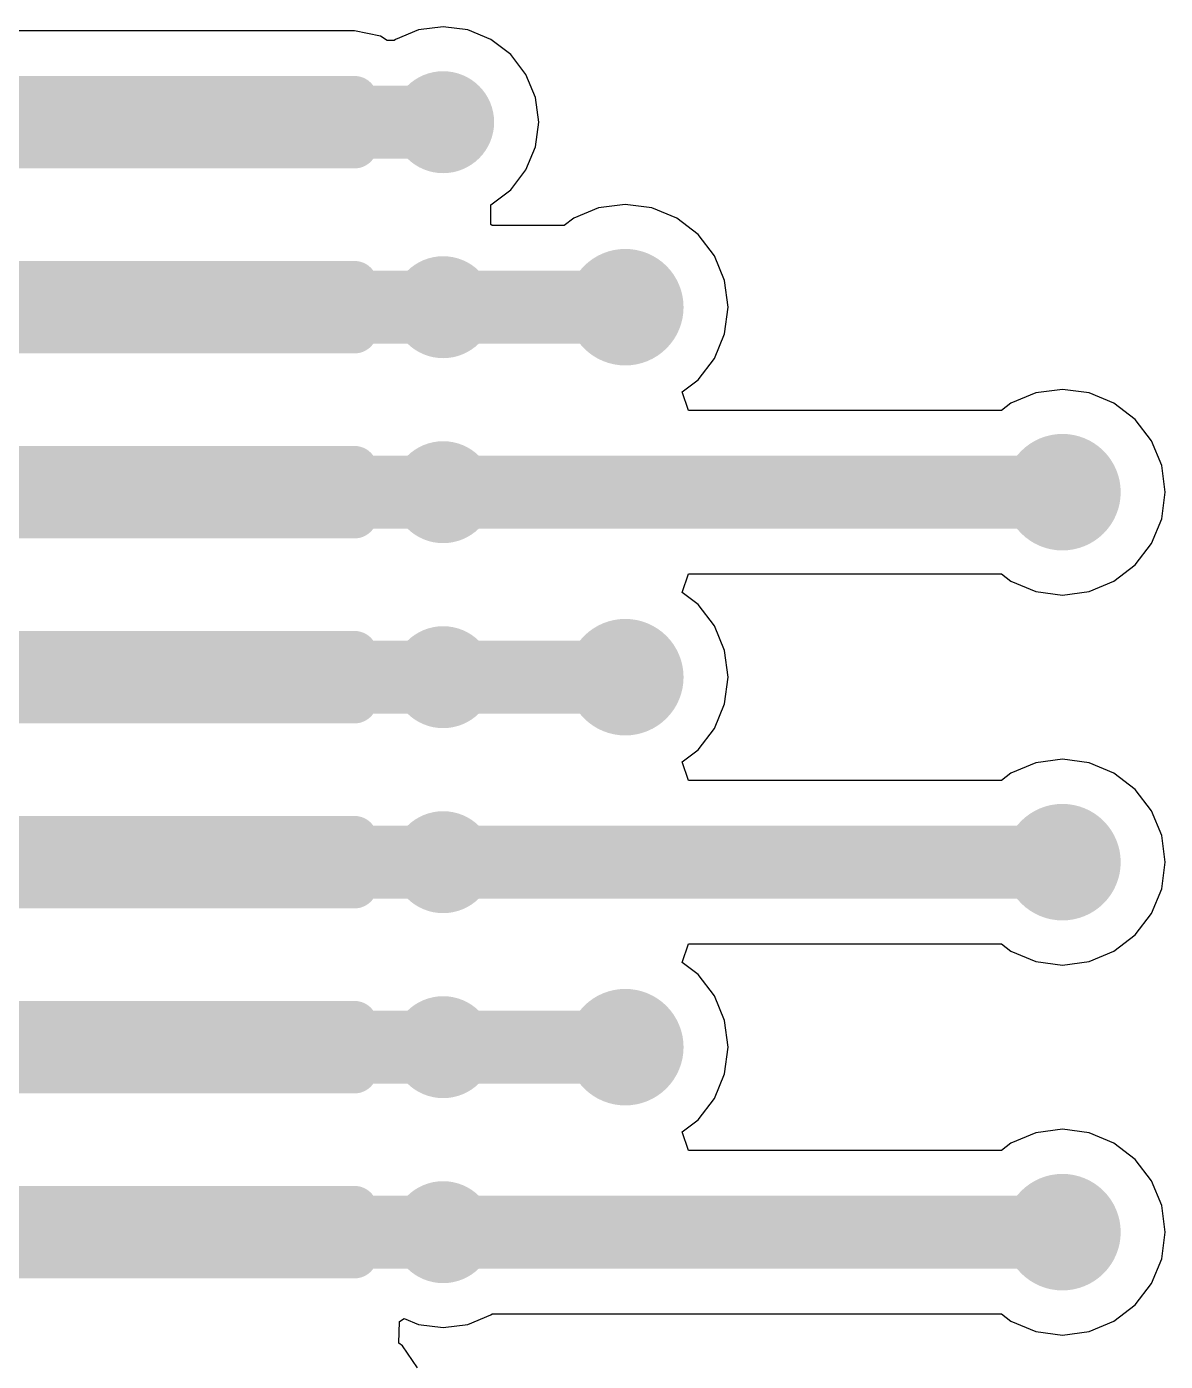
# Model space of a CAD drawing. Header units: millimetres. Extents: x 201 to 305, y 187 to 304.
# Drawn here: x 234.89 to 242.71, y 249.34 to 258.51 of the extents above; entities that cross this region are included whole.
import ezdxf

# ---------------------------------------------------------------- set-up
doc = ezdxf.new("R2010")
doc.units = ezdxf.units.MM
doc.layers.add('TopLayer', color=1, linetype='Continuous')

# ---------------------------------------------------------------- blocks, each defined once
blk = doc.blocks.new('PH08SMD_D20P_PWR_26')
at = {"layer": 'TopLayer', "const_width": 0.15875}
for points in [[(-5.953125, 3.14124848, 1), (-5.794375, 3.14124848, 1)], [(-5.635625, 3.14124848, 1), (-5.476875, 3.14124848, 1)], [(-4.683125, 3.14125102, 1), (-4.524375, 3.14125102, 1)], [(-4.365625, 3.14125102, 1), (-4.206875, 3.14125102, 1)], [(-3.413125, 3.14125102, 1), (-3.254375, 3.14125102, 1)], [(-3.095625, 3.14125102, 1), (-2.936875, 3.14125102, 1)], [(-2.143125, 3.14124848, 1), (-1.984375, 3.14124848, 1)], [(-1.825625, 3.14124848, 1), (-1.666875, 3.14124848, 1)], [(-0.8731249999999999, 3.14125102, 1), (-0.714375, 3.14125102, 1)], [(-0.5556249999999999, 3.14125102, 1), (-0.396875, 3.14125102, 1)], [(0.396875, 3.14125102, 1), (0.5556249999999999, 3.14125102, 1)], [(0.714375, 3.14125102, 1), (0.8731249999999999, 3.14125102, 1)], [(1.66687754, 3.14125102, 1), (1.82562754, 3.14125102, 1)], [(1.98437754, 3.14125102, 1), (2.14312754, 3.14125102, 1)], [(2.936875, 3.14125102, 1), (3.095625, 3.14125102, 1)], [(3.254375, 3.14125102, 1), (3.413125, 3.14125102, 1)], [(4.206875, 3.14125102, 1), (4.365625, 3.14125102, 1)], [(4.524375, 3.14125102, 1), (4.683125, 3.14125102, 1)], [(5.476877539999999, 3.14125102, 1), (5.63562754, 3.14125102, 1)], [(5.794377539999999, 3.14125102, 1), (5.95312754, 3.14125102, 1)], [(-5.953125, 0.7587488, 1), (-5.794375, 0.7587488, 1)], [(-5.635625, 0.7587488, 1), (-5.476875, 0.7587488, 1)], [(-4.683125, 0.75875134, 1), (-4.524375, 0.75875134, 1)], [(-4.365625, 0.75875134, 1), (-4.206875, 0.75875134, 1)], [(-3.413125, 0.75875134, 1), (-3.254375, 0.75875134, 1)], [(-3.095625, 0.75875134, 1), (-2.936875, 0.75875134, 1)], [(-2.143125, 0.7587488, 1), (-1.984375, 0.7587488, 1)], [(-1.825625, 0.7587488, 1), (-1.666875, 0.7587488, 1)], [(-0.8731249999999999, 0.75875134, 1), (-0.714375, 0.75875134, 1)], [(-0.5556249999999999, 0.75875134, 1), (-0.396875, 0.75875134, 1)], [(0.396875, 0.75875134, 1), (0.5556249999999999, 0.75875134, 1)], [(0.714375, 0.75875134, 1), (0.8731249999999999, 0.75875134, 1)], [(1.66687754, 0.75875134, 1), (1.82562754, 0.75875134, 1)], [(1.98437754, 0.75875134, 1), (2.14312754, 0.75875134, 1)], [(2.936875, 0.75875134, 1), (3.095625, 0.75875134, 1)], [(3.254375, 0.75875134, 1), (3.413125, 0.75875134, 1)], [(4.206875, 0.75875134, 1), (4.365625, 0.75875134, 1)], [(4.524375, 0.75875134, 1), (4.683125, 0.75875134, 1)], [(5.476877539999999, 0.75875134, 1), (5.63562754, 0.75875134, 1)], [(5.794377539999999, 0.75875134, 1), (5.95312754, 0.75875134, 1)], [(-5.953125, -0.75875134, 1), (-5.794375, -0.75875134, 1)], [(-5.635625, -0.75875134, 1), (-5.476875, -0.75875134, 1)], [(-4.683125, -0.75875134, 1), (-4.524375, -0.75875134, 1)], [(-4.365625, -0.75875134, 1), (-4.206875, -0.75875134, 1)], [(-3.41312754, -0.75875134, 1), (-3.25437754, -0.75875134, 1)], [(-3.09562754, -0.75875134, 1), (-2.93687754, -0.75875134, 1)], [(-2.143125, -0.75875134, 1), (-1.984375, -0.75875134, 1)], [(-1.825625, -0.75875134, 1), (-1.666875, -0.75875134, 1)], [(-0.8731249999999999, -0.75875134, 1), (-0.714375, -0.75875134, 1)], [(-0.5556249999999999, -0.75875134, 1), (-0.396875, -0.75875134, 1)], [(0.396875, -0.7587488, 1), (0.5556249999999999, -0.7587488, 1)], [(0.714375, -0.7587488, 1), (0.8731249999999999, -0.7587488, 1)], [(1.666875, -0.75875134, 1), (1.825625, -0.75875134, 1)], [(1.984375, -0.75875134, 1), (2.143125, -0.75875134, 1)], [(2.936875, -0.75875134, 1), (3.095625, -0.75875134, 1)], [(3.254375, -0.75875134, 1), (3.413125, -0.75875134, 1)], [(4.206875, -0.7587488, 1), (4.365625, -0.7587488, 1)], [(4.524375, -0.7587488, 1), (4.683125, -0.7587488, 1)], [(5.476877539999999, -0.7587488, 1), (5.63562754, -0.7587488, 1)], [(5.794377539999999, -0.7587488, 1), (5.95312754, -0.7587488, 1)], [(-5.953125, -3.14125102, 1), (-5.794375, -3.14125102, 1)], [(-5.635625, -3.14125102, 1), (-5.476875, -3.14125102, 1)], [(-4.683125, -3.14125102, 1), (-4.524375, -3.14125102, 1)], [(-4.365625, -3.14125102, 1), (-4.206875, -3.14125102, 1)], [(-3.41312754, -3.14125102, 1), (-3.25437754, -3.14125102, 1)], [(-3.09562754, -3.14125102, 1), (-2.93687754, -3.14125102, 1)], [(-2.143125, -3.14125102, 1), (-1.984375, -3.14125102, 1)], [(-1.825625, -3.14125102, 1), (-1.666875, -3.14125102, 1)], [(-0.8731249999999999, -3.14125102, 1), (-0.714375, -3.14125102, 1)], [(-0.5556249999999999, -3.14125102, 1), (-0.396875, -3.14125102, 1)], [(0.396875, -3.14124848, 1), (0.5556249999999999, -3.14124848, 1)], [(0.714375, -3.14124848, 1), (0.8731249999999999, -3.14124848, 1)], [(1.666875, -3.14125102, 1), (1.825625, -3.14125102, 1)], [(1.984375, -3.14125102, 1), (2.143125, -3.14125102, 1)], [(2.936875, -3.14125102, 1), (3.095625, -3.14125102, 1)], [(3.254375, -3.14125102, 1), (3.413125, -3.14125102, 1)], [(4.206875, -3.14124848, 1), (4.365625, -3.14124848, 1)], [(4.524375, -3.14124848, 1), (4.683125, -3.14124848, 1)], [(5.476877539999999, -3.14124848, 1), (5.63562754, -3.14124848, 1)], [(5.794377539999999, -3.14124848, 1), (5.95312754, -3.14124848, 1)]]:
    blk.add_lwpolyline(points, format="xyb", close=True, dxfattribs=at)
at = {"layer": 'TopLayer'}
for points in [[(-5.873749999999999, 0.5999987999999999), (-5.556249999999999, 0.5999987999999999), (-5.873749999999999, 3.29999848), (-5.556249999999999, 3.29999848)], [(-4.60375, 0.6000013399999999), (-4.28625, 0.6000013399999999), (-4.60375, 3.30000102), (-4.28625, 3.30000102)], [(-3.33375, 0.6000013399999999), (-3.01625, 0.6000013399999999), (-3.33375, 3.30000102), (-3.01625, 3.30000102)], [(-2.06375, 0.5999987999999999), (-1.74625, 0.5999987999999999), (-2.06375, 3.29999848), (-1.74625, 3.29999848)], [(-0.79375, 0.6000013399999999), (-0.47625, 0.6000013399999999), (-0.79375, 3.30000102), (-0.47625, 3.30000102)], [(0.47625, 0.6000013399999999), (0.79375, 0.6000013399999999), (0.47625, 3.30000102), (0.79375, 3.30000102)], [(1.74625254, 0.6000013399999999), (2.06375254, 0.6000013399999999), (1.74625254, 3.30000102), (2.06375254, 3.30000102)], [(3.01625, 0.6000013399999999), (3.33375, 0.6000013399999999), (3.01625, 3.30000102), (3.33375, 3.30000102)], [(4.28625, 0.6000013399999999), (4.60375, 0.6000013399999999), (4.28625, 3.30000102), (4.60375, 3.30000102)], [(5.55625254, 0.6000013399999999), (5.87375254, 0.6000013399999999), (5.55625254, 3.30000102), (5.87375254, 3.30000102)], [(-6.0325, 0.7587488), (-5.3975, 0.7587488), (-6.0325, 3.14124848), (-5.3975, 3.14124848)], [(-4.762499999999999, 0.75875134), (-4.1275, 0.75875134), (-4.762499999999999, 3.14125102), (-4.1275, 3.14125102)], [(-3.4925, 0.75875134), (-2.8575, 0.75875134), (-3.4925, 3.14125102), (-2.8575, 3.14125102)], [(-2.2225, 0.7587488), (-1.5875, 0.7587488), (-2.2225, 3.14124848), (-1.5875, 3.14124848)], [(-0.9524999999999999, 0.75875134), (-0.3175, 0.75875134), (-0.9524999999999999, 3.14125102), (-0.3175, 3.14125102)], [(0.3175, 0.75875134), (0.9524999999999999, 0.75875134), (0.3175, 3.14125102), (0.9524999999999999, 3.14125102)], [(1.58750254, 0.75875134), (2.22250254, 0.75875134), (1.58750254, 3.14125102), (2.22250254, 3.14125102)], [(2.8575, 0.75875134), (3.4925, 0.75875134), (2.8575, 3.14125102), (3.4925, 3.14125102)], [(4.1275, 0.75875134), (4.762499999999999, 0.75875134), (4.1275, 3.14125102), (4.762499999999999, 3.14125102)], [(5.39750254, 0.75875134), (6.032502539999999, 0.75875134), (5.39750254, 3.14125102), (6.032502539999999, 3.14125102)], [(-5.873749999999999, -3.30000102), (-5.556249999999999, -3.30000102), (-5.873749999999999, -0.6000013399999999), (-5.556249999999999, -0.6000013399999999)], [(-4.60375, -3.30000102), (-4.28625, -3.30000102), (-4.60375, -0.6000013399999999), (-4.28625, -0.6000013399999999)], [(-3.33375254, -3.30000102), (-3.01625254, -3.30000102), (-3.33375254, -0.6000013399999999), (-3.01625254, -0.6000013399999999)], [(-2.06375, -3.30000102), (-1.74625, -3.30000102), (-2.06375, -0.6000013399999999), (-1.74625, -0.6000013399999999)], [(-0.79375, -3.30000102), (-0.47625, -3.30000102), (-0.79375, -0.6000013399999999), (-0.47625, -0.6000013399999999)], [(0.47625, -3.29999848), (0.79375, -3.29999848), (0.47625, -0.5999987999999999), (0.79375, -0.5999987999999999)], [(1.74625, -3.30000102), (2.06375, -3.30000102), (1.74625, -0.6000013399999999), (2.06375, -0.6000013399999999)], [(3.01625, -3.30000102), (3.33375, -3.30000102), (3.01625, -0.6000013399999999), (3.33375, -0.6000013399999999)], [(4.28625, -3.29999848), (4.60375, -3.29999848), (4.28625, -0.5999987999999999), (4.60375, -0.5999987999999999)], [(5.55625254, -3.29999848), (5.87375254, -3.29999848), (5.55625254, -0.5999987999999999), (5.87375254, -0.5999987999999999)], [(-6.0325, -3.14125102), (-5.3975, -3.14125102), (-6.0325, -0.75875134), (-5.3975, -0.75875134)], [(-4.762499999999999, -3.14125102), (-4.1275, -3.14125102), (-4.762499999999999, -0.75875134), (-4.1275, -0.75875134)], [(-3.49250254, -3.14125102), (-2.85750254, -3.14125102), (-3.49250254, -0.75875134), (-2.85750254, -0.75875134)], [(-2.2225, -3.14125102), (-1.5875, -3.14125102), (-2.2225, -0.75875134), (-1.5875, -0.75875134)], [(-0.9524999999999999, -3.14125102), (-0.3175, -3.14125102), (-0.9524999999999999, -0.75875134), (-0.3175, -0.75875134)], [(0.3175, -3.14124848), (0.9524999999999999, -3.14124848), (0.3175, -0.7587488), (0.9524999999999999, -0.7587488)], [(1.5875, -3.14125102), (2.2225, -3.14125102), (1.5875, -0.75875134), (2.2225, -0.75875134)], [(2.8575, -3.14125102), (3.4925, -3.14125102), (2.8575, -0.75875134), (3.4925, -0.75875134)], [(4.1275, -3.14124848), (4.762499999999999, -3.14124848), (4.1275, -0.7587488), (4.762499999999999, -0.7587488)], [(5.39750254, -3.14124848), (6.032502539999999, -3.14124848), (5.39750254, -0.7587488), (6.032502539999999, -0.7587488)]]:
    blk.add_solid(points, dxfattribs=at)
blk = doc.blocks.new('TP_SMD_90')
at = {"layer": 'TopLayer', "const_width": 0.3999992}
blk.add_lwpolyline([(-0.1999996, 0, 1), (0.1999996, 0, 1)], format="xyb", close=True, dxfattribs=at)
blk = doc.blocks.new('TP_SMD_91')
at = {"layer": 'TopLayer', "const_width": 0.3999992}
blk.add_lwpolyline([(-0.1999996, 0, 1), (0.1999996, 0, 1)], format="xyb", close=True, dxfattribs=at)
blk = doc.blocks.new('TP_SMD_92')
at = {"layer": 'TopLayer', "const_width": 0.3999992}
blk.add_lwpolyline([(-0.1999996, 0, 1), (0.1999996, 0, 1)], format="xyb", close=True, dxfattribs=at)
blk = doc.blocks.new('TP_SMD_93')
at = {"layer": 'TopLayer', "const_width": 0.3999992}
blk.add_lwpolyline([(-0.1999996, 0, 1), (0.1999996, 0, 1)], format="xyb", close=True, dxfattribs=at)
blk = doc.blocks.new('TP_SMD_96')
at = {"layer": 'TopLayer', "const_width": 0.3999992}
blk.add_lwpolyline([(-0.1999996, 0, 1), (0.1999996, 0, 1)], format="xyb", close=True, dxfattribs=at)
blk = doc.blocks.new('TP_SMD_97')
at = {"layer": 'TopLayer', "const_width": 0.3999992}
blk.add_lwpolyline([(-0.1999996, 0, 1), (0.1999996, 0, 1)], format="xyb", close=True, dxfattribs=at)

msp = doc.modelspace()

# ---------------------------------------------------------------- linework, layer by layer
at = {"layer": 'TopLayer'}
for p, q in [((237.14125038, 258.47648838), (234.7587507, 258.47648838)), ((237.32024418, 258.4408852), (237.14125038, 258.47648838)), ((237.58031478, 258.48327018), (237.42219724, 258.41777374)), ((237.74999948, 258.50560948), (237.58031478, 258.48327018)), ((237.91968418, 258.48327018), (237.74999948, 258.50560948)), ((238.07780172, 258.41777374), (237.91968418, 258.48327018)), ((237.36530378, 258.41077604), (237.32024418, 258.4408852)), ((237.41307864, 258.41077604), (237.36530378, 258.41077604)), ((237.42219724, 258.41777374), (237.41307864, 258.41077604)), ((238.2135825, 258.31358548), (238.07780172, 258.41777374)), ((238.31777076, 258.17780724), (238.2135825, 258.31358548)), ((238.3832672, 258.01968716), (238.31777076, 258.17780724)), ((238.4056065, 257.85000246), (238.3832672, 258.01968716)), ((238.3832672, 257.68031776), (238.4056065, 257.85000246)), ((238.31777076, 257.52219768), (238.3832672, 257.68031776)), ((238.2135825, 257.38641944), (238.31777076, 257.52219768)), ((238.07780426, 257.28223118), (238.2135825, 257.38641944)), ((238.07780426, 257.14777374), (238.07780426, 257.28223118)), ((238.99999952, 257.28604118), (238.8172643, 257.2619823)), ((239.18273474, 257.2619823), (238.99999952, 257.28604118)), ((238.64698016, 257.19144904), (238.5809427, 257.14077604)), ((238.8172643, 257.2619823), (238.64698016, 257.19144904)), ((239.35301888, 257.19144904), (239.18273474, 257.2619823)), ((239.49924414, 257.07924708), (239.35301888, 257.19144904)), ((238.08692032, 257.14077604), (238.07780426, 257.14777374)), ((238.5809427, 257.14077604), (238.08692032, 257.14077604)), ((239.6114461, 256.93302182), (239.49924414, 257.07924708)), ((239.68197936, 256.76273768), (239.6114461, 256.93302182)), ((239.70603824, 256.58000246), (239.68197936, 256.76273768)), ((239.68197936, 256.39726724), (239.70603824, 256.58000246)), ((239.6114461, 256.2269831), (239.68197936, 256.39726724)), ((239.49924414, 256.08075784), (239.6114461, 256.2269831)), ((239.3911011, 255.99777604), (239.49924414, 256.08075784)), ((239.43421252, 255.87077604), (239.3911011, 255.99777604)), ((241.81726592, 255.9919823), (241.64698178, 255.92144904)), ((242.00000114, 256.01604118), (241.81726592, 255.9919823)), ((242.18273636, 255.9919823), (242.00000114, 256.01604118)), ((242.3530205, 255.92144904), (242.18273636, 255.9919823)), ((241.64698178, 255.92144904), (241.58094432, 255.87077604)), ((242.49924576, 255.80924708), (242.3530205, 255.92144904)), ((241.58094432, 255.87077604), (239.43421252, 255.87077604)), ((242.61144772, 255.66302182), (242.49924576, 255.80924708)), ((242.68198098, 255.49273768), (242.61144772, 255.66302182)), ((242.70603986, 255.31000246), (242.68198098, 255.49273768)), ((242.68198098, 255.12726724), (242.70603986, 255.31000246)), ((242.61144772, 254.9569831), (242.68198098, 255.12726724)), ((242.49924576, 254.81075784), (242.61144772, 254.9569831)), ((242.3530205, 254.69855588), (242.49924576, 254.81075784)), ((239.3911011, 254.62222888), (239.43421252, 254.74922888)), ((239.43421252, 254.74922888), (241.58094432, 254.74922888)), ((241.58094432, 254.74922888), (241.64698178, 254.69855588)), ((239.49924414, 254.53924708), (239.3911011, 254.62222888)), ((241.64698178, 254.69855588), (241.81726592, 254.62802262)), ((241.81726592, 254.62802262), (242.00000114, 254.60396374)), ((242.00000114, 254.60396374), (242.18273636, 254.62802262)), ((242.18273636, 254.62802262), (242.3530205, 254.69855588)), ((239.6114461, 254.39302182), (239.49924414, 254.53924708)), ((239.68197936, 254.22273768), (239.6114461, 254.39302182)), ((239.70603824, 254.04000246), (239.68197936, 254.22273768)), ((239.68197936, 253.85726724), (239.70603824, 254.04000246)), ((239.6114461, 253.6869831), (239.68197936, 253.85726724)), ((239.49924414, 253.54075784), (239.6114461, 253.6869831)), ((239.3911011, 253.45777604), (239.49924414, 253.54075784)), ((239.43421252, 253.33077604), (239.3911011, 253.45777604)), ((241.81726592, 253.4519823), (241.64698178, 253.38144904)), ((242.00000114, 253.47604118), (241.81726592, 253.4519823)), ((242.18273636, 253.4519823), (242.00000114, 253.47604118)), ((242.3530205, 253.38144904), (242.18273636, 253.4519823)), ((241.64698178, 253.38144904), (241.58094432, 253.33077604)), ((242.49924576, 253.26924708), (242.3530205, 253.38144904)), ((241.58094432, 253.33077604), (239.43421252, 253.33077604)), ((242.61144772, 253.12302182), (242.49924576, 253.26924708)), ((242.68198098, 252.95273768), (242.61144772, 253.12302182)), ((242.70603986, 252.77000246), (242.68198098, 252.95273768)), ((242.68198098, 252.58726724), (242.70603986, 252.77000246)), ((242.61144772, 252.4169831), (242.68198098, 252.58726724)), ((242.49924576, 252.27075784), (242.61144772, 252.4169831)), ((242.3530205, 252.15855588), (242.49924576, 252.27075784)), ((239.39109856, 252.08222888), (239.43420744, 252.20922888)), ((239.43420744, 252.20922888), (241.58094432, 252.20922888)), ((241.58094432, 252.20922888), (241.64698178, 252.15855588)), ((241.64698178, 252.15855588), (241.81726592, 252.08802262)), ((242.18273636, 252.08802262), (242.3530205, 252.15855588)), ((239.49924414, 251.99924454), (239.39109856, 252.08222888)), ((241.81726592, 252.08802262), (242.00000114, 252.06396374)), ((242.00000114, 252.06396374), (242.18273636, 252.08802262)), ((239.6114461, 251.85301928), (239.49924414, 251.99924454)), ((239.68197936, 251.68273514), (239.6114461, 251.85301928)), ((239.70603824, 251.49999992), (239.68197936, 251.68273514)), ((239.68197936, 251.3172647), (239.70603824, 251.49999992)), ((239.6114461, 251.14698056), (239.68197936, 251.3172647)), ((239.49924414, 251.0007553), (239.6114461, 251.14698056)), ((239.3911011, 250.9177735), (239.49924414, 251.0007553)), ((239.43421252, 250.7907735), (239.3911011, 250.9177735)), ((241.81726592, 250.91197976), (241.64698178, 250.8414465)), ((242.00000114, 250.93603864), (241.81726592, 250.91197976)), ((242.18273636, 250.91197976), (242.00000114, 250.93603864)), ((242.3530205, 250.8414465), (242.18273636, 250.91197976)), ((241.58094432, 250.7907735), (239.43421252, 250.7907735)), ((241.64698178, 250.8414465), (241.58094432, 250.7907735)), ((242.49924576, 250.72924454), (242.3530205, 250.8414465)), ((242.61144772, 250.58301928), (242.49924576, 250.72924454)), ((242.68198098, 250.41273514), (242.61144772, 250.58301928)), ((242.70603986, 250.22999992), (242.68198098, 250.41273514)), ((242.68198098, 250.0472647), (242.70603986, 250.22999992)), ((242.61144772, 249.87698056), (242.68198098, 250.0472647)), ((242.49924576, 249.7307553), (242.61144772, 249.87698056)), ((242.3530205, 249.61855334), (242.49924576, 249.7307553)), ((237.44558556, 249.46713632), (237.44983244, 249.6170395)), ((237.44983244, 249.6170395), (237.48346204, 249.6368515)), ((237.48346204, 249.6368515), (237.58031478, 249.5967322)), ((237.58031478, 249.5967322), (237.74999948, 249.5743929)), ((237.74999948, 249.5743929), (237.91968418, 249.5967322)), ((237.91968418, 249.5967322), (238.07780172, 249.66222864)), ((238.07780172, 249.66222864), (238.08692032, 249.66922634)), ((238.08692032, 249.66922634), (241.58094432, 249.66922634)), ((241.58094432, 249.66922634), (241.64698178, 249.61855334)), ((241.64698178, 249.61855334), (241.81726592, 249.54802008)), ((242.18273636, 249.54802008), (242.3530205, 249.61855334)), ((241.81726592, 249.54802008), (242.00000114, 249.5239612)), ((242.00000114, 249.5239612), (242.18273636, 249.54802008)), ((237.4719914, 249.44949094), (237.44558556, 249.46713632)), ((237.57338566, 249.29774626), (237.4719914, 249.44949094))]:
    msp.add_line(p, q, dxfattribs=at)
for points, const_width in [([(237.57499856, 257.85000246, 1), (237.9250004, 257.85000246, 1)], 0.3499993), ([(235.82500206, 257.85000246, 1), (236.07499902, 257.85000246, 1)], 0.2499995), ([(237.625001, 257.85000246, 1), (237.87499796, 257.85000246, 1)], 0.2499995), ([(237.57499856, 256.58000246, 1), (237.9250004, 256.58000246, 1)], 0.3499993), ([(235.8250046, 256.58000246, 1), (236.07500156, 256.58000246, 1)], 0.2499995), ([(237.625001, 256.58000246, 1), (237.87499796, 256.58000246, 1)], 0.2499995), ([(237.625001, 256.58000246, 1), (237.87499796, 256.58000246, 1)], 0.2499995), ([(238.87500104, 256.58000246, 1), (239.124998, 256.58000246, 1)], 0.2499995), ([(237.57499856, 255.31000246, 1), (237.9250004, 255.31000246, 1)], 0.3499993), ([(235.8250046, 255.31000246, 1), (236.07500156, 255.31000246, 1)], 0.2499995), ([(237.625001, 255.31000246, 1), (237.87499796, 255.31000246, 1)], 0.2499995), ([(237.625001, 255.31000246, 1), (237.87499796, 255.31000246, 1)], 0.2499995), ([(241.87500266, 255.31000246, 1), (242.12499962, 255.31000246, 1)], 0.2499995), ([(237.57499856, 254.04000246, 1), (237.9250004, 254.04000246, 1)], 0.3499993), ([(235.82500206, 254.04000246, 1), (236.07499902, 254.04000246, 1)], 0.2499995), ([(237.625001, 254.04000246, 1), (237.87499796, 254.04000246, 1)], 0.2499995), ([(237.625001, 254.04000246, 1), (237.87499796, 254.04000246, 1)], 0.2499995), ([(238.87500104, 254.04000246, 1), (239.124998, 254.04000246, 1)], 0.2499995), ([(237.57499856, 252.77000246, 1), (237.9250004, 252.77000246, 1)], 0.3499993), ([(235.8250046, 252.77000246, 1), (236.07500156, 252.77000246, 1)], 0.2499995), ([(237.625001, 252.77000246, 1), (237.87499796, 252.77000246, 1)], 0.2499995), ([(237.625001, 252.77000246, 1), (237.87499796, 252.77000246, 1)], 0.2499995), ([(241.87500266, 252.77000246, 1), (242.12499962, 252.77000246, 1)], 0.2499995), ([(237.57499856, 251.50000246, 1), (237.9250004, 251.50000246, 1)], 0.3499993), ([(235.8250046, 251.50000246, 1), (236.07500156, 251.50000246, 1)], 0.2499995), ([(237.625001, 251.50000246, 1), (237.87499796, 251.50000246, 1)], 0.2499995), ([(237.625001, 251.50000246, 1), (237.87499796, 251.50000246, 1)], 0.2499995), ([(238.87500104, 251.50000246, 1), (239.124998, 251.50000246, 1)], 0.2499995), ([(237.57499856, 250.22999992, 1), (237.9250004, 250.22999992, 1)], 0.3499993), ([(235.8250046, 250.22999992, 1), (236.07500156, 250.22999992, 1)], 0.2499995), ([(237.625001, 250.22999992, 1), (237.87499796, 250.22999992, 1)], 0.2499995), ([(237.625001, 250.22999992, 1), (237.87499796, 250.22999992, 1)], 0.2499995), ([(241.87500266, 250.22999992, 1), (242.12499962, 250.22999992, 1)], 0.2499995)]:
    msp.add_lwpolyline(points, format="xyb", close=True, dxfattribs=dict(at, const_width=const_width))
at = {"layer": 'TopLayer', "const_width": 0.499999}
for points in [[(235.95000054, 257.85000246), (237.74999948, 257.85000246)], [(235.95000308, 256.58000246), (237.74999948, 256.58000246)], [(237.74999948, 256.58000246), (238.99999952, 256.58000246)], [(235.95000308, 255.31000246), (237.74999948, 255.31000246)], [(237.74999948, 255.31000246), (242.00000114, 255.31000246)], [(235.95000054, 254.04000246), (237.74999948, 254.04000246)], [(237.74999948, 254.04000246), (238.99999952, 254.04000246)], [(235.95000308, 252.77000246), (237.74999948, 252.77000246)], [(237.74999948, 252.77000246), (242.00000114, 252.77000246)], [(235.95000308, 251.50000246), (237.74999948, 251.50000246)], [(237.74999948, 251.50000246), (238.99999952, 251.50000246)], [(235.95000308, 250.22999992), (237.74999948, 250.22999992)], [(237.74999948, 250.22999992), (242.00000114, 250.22999992)]]:
    msp.add_lwpolyline(points, dxfattribs=at)

# ---------------------------------------------------------------- block references
for name, p, rotation in [('PH08SMD_D20P_PWR_26', (234.0000019, 252.13500246), 270), ('TP_SMD_90', (238.99999952, 256.58000246), 180), ('TP_SMD_91', (242.00000114, 255.31000246), 180), ('TP_SMD_92', (238.99999952, 254.04000246), 180), ('TP_SMD_93', (242.00000114, 252.77000246), 180), ('TP_SMD_96', (238.99999952, 251.49999992), 180), ('TP_SMD_97', (242.00000114, 250.22999992), 180)]:
    msp.add_blockref(name, p, dxfattribs=dict(rotation=rotation))

doc.saveas('drawing.dxf')
